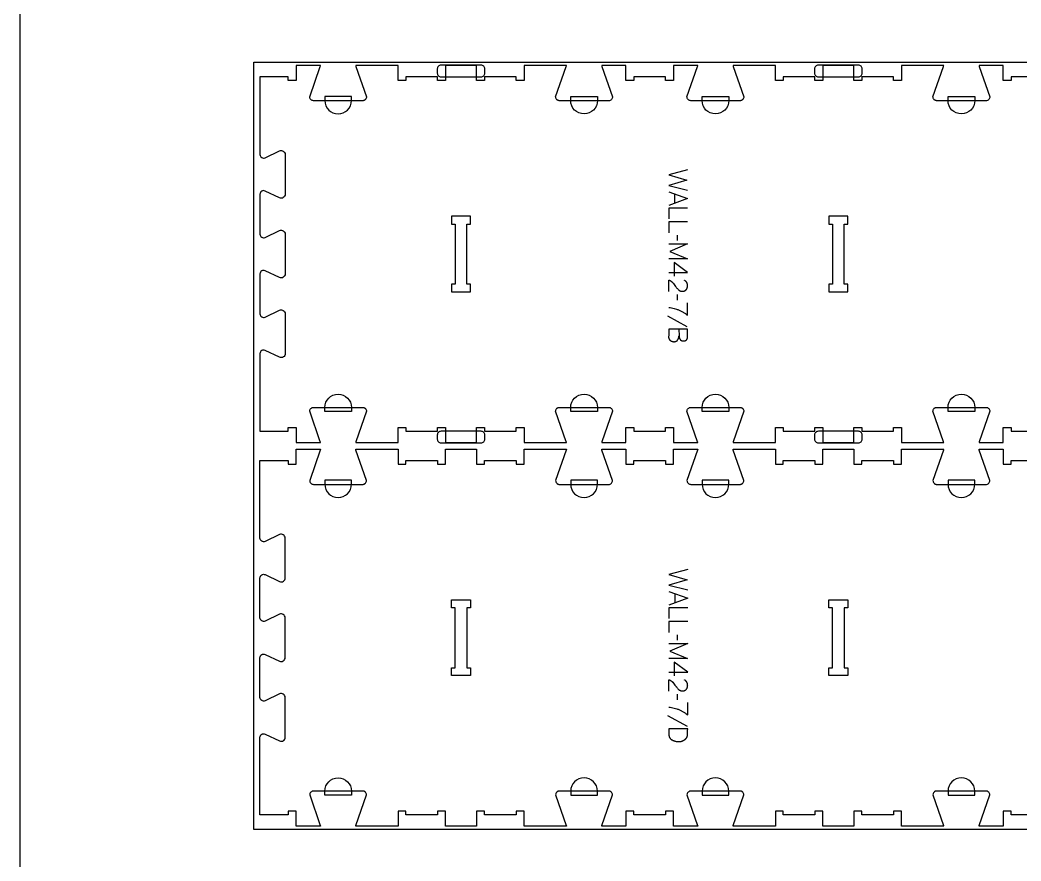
# Model space of a CAD drawing. Extents: x -1151 to 2032, y -27186 to -19593.
# Drawn here: x -1151 to 441, y -22887 to -21550 of the extents above; entities that cross this region are included whole.
import ezdxf

# ---------------------------------------------------------------- set-up
doc = ezdxf.new("R2010")
doc.units = 0
for name, color, linetype in [('0_SHEET_SPRUCEPLY_2440X122', 1, 'CONTINUOUS'), ('1_ANYTOOL_1MMDEEP_LABELS_S', 2, 'CONTINUOUS'), ('3_ANYTOOL_CUTTHROUGH_INSID', 4, 'CONTINUOUS'), ('4_ANYTOOL_CUTTHROUGH_OUTSI', 5, 'CONTINUOUS'), ('5_ANYTOOL_HALF_MILL_9MM_IN', 3, 'CONTINUOUS'), ('DONOTCUT', 18, 'CONTINUOUS')]:
    doc.layers.add(name, color=color, linetype=linetype)

msp = doc.modelspace()

# ---------------------------------------------------------------- linework, layer by layer
at = {"layer": '0_SHEET_SPRUCEPLY_2440X122'}
msp.add_lwpolyline([(1660.5, -21616.7), (1660.5, -22836.7), (-779.5, -22836.7), (-779.5, -21616.7)], close=True, dxfattribs=at)
at = {"layer": '1_ANYTOOL_1MMDEEP_LABELS_S'}
for points in [[(-89.7, -21787.9), (-119.7, -21795.7), (-90.6, -21804.1), (-119.7, -21812.6), (-89.7, -21820.1)], [(-119.7, -21822.7), (-89.7, -21833.5), (-119.7, -21844.6)], [(-110.2, -21826.1), (-110.2, -21841)], [(-89.7, -21848.9), (-119.7, -21848.9), (-119.7, -21866)], [(-89.7, -21870.7), (-119.7, -21870.7), (-119.7, -21887.8)], [(-105.8, -21900.4), (-105.9, -21891.7)], [(-119.7, -21905.6), (-89.7, -21905.6), (-118.1, -21917.6), (-89.8, -21929.6), (-119.7, -21929.6)], [(-119.7, -21951.1), (-89.7, -21951.2), (-111.1, -21935.2)], [(-111.1, -21935.2), (-111.1, -21956.9)], [(-119.7, -21981.4), (-119.6, -21963.1), (-119.2, -21963.2), (-119, -21963.3), (-118.7, -21963.4), (-118.5, -21963.4), (-118.3, -21963.5), (-118.1, -21963.6), (-117.9, -21963.7), (-117.7, -21963.8), (-117.4, -21963.9), (-117.2, -21964), (-117, -21964.1), (-116.8, -21964.3), (-116.6, -21964.4), (-116.4, -21964.5), (-116.3, -21964.6), (-116.1, -21964.8), (-115.9, -21964.9), (-115.7, -21965), (-115.5, -21965.2), (-115.3, -21965.3), (-115.1, -21965.4), (-115, -21965.6), (-114.8, -21965.8), (-114.6, -21965.9), (-114.4, -21966.1), (-114.3, -21966.2), (-114.1, -21966.4), (-114, -21966.6), (-113.8, -21966.7), (-113.5, -21967.1), (-112.3, -21968.6), (-111.1, -21970.1), (-109.9, -21971.6), (-108.8, -21973.1), (-108.2, -21973.9), (-107.7, -21974.6), (-107.1, -21975.3), (-106.5, -21976), (-105.9, -21976.7), (-105.3, -21977.3), (-104.7, -21977.9), (-104.1, -21978.5), (-103.9, -21978.7), (-103.8, -21978.8), (-103.6, -21978.9), (-103.4, -21979.1), (-103.3, -21979.2), (-103.1, -21979.3), (-102.9, -21979.4), (-102.8, -21979.6), (-102.6, -21979.7), (-102.4, -21979.8), (-102.2, -21979.9), (-102, -21980), (-101.9, -21980.1), (-101.7, -21980.1), (-101.5, -21980.2), (-101.3, -21980.3), (-101.1, -21980.4), (-100.9, -21980.4), (-100.7, -21980.5), (-100.5, -21980.6), (-100.3, -21980.6), (-100.1, -21980.7), (-99.9, -21980.7), (-99.7, -21980.7), (-99.5, -21980.8), (-99.3, -21980.8), (-99.1, -21980.8), (-98.8, -21980.8), (-98.6, -21980.9), (-98.4, -21980.9), (-98.2, -21980.9), (-97.9, -21980.9), (-97.7, -21980.9), (-97.4, -21980.9), (-97.2, -21980.9), (-97, -21980.8), (-96.7, -21980.8), (-96.5, -21980.8), (-96.3, -21980.8), (-96.1, -21980.7), (-95.8, -21980.7), (-95.6, -21980.6), (-95.4, -21980.6), (-95.2, -21980.5), (-95, -21980.5), (-94.8, -21980.4), (-94.6, -21980.3), (-94.4, -21980.3), (-94.2, -21980.2), (-94, -21980.1), (-93.8, -21980), (-93.7, -21979.9), (-93.5, -21979.8), (-93.3, -21979.7), (-93.2, -21979.6), (-93, -21979.5), (-92.8, -21979.3), (-92.7, -21979.2), (-92.5, -21979.1), (-92.4, -21978.9), (-92.2, -21978.8), (-92.1, -21978.7), (-91.9, -21978.5), (-91.8, -21978.4), (-91.7, -21978.2), (-91.6, -21978), (-91.4, -21977.9), (-91.3, -21977.7), (-91.2, -21977.5), (-91.1, -21977.4), (-91, -21977.2), (-90.9, -21977), (-90.8, -21976.8), (-90.7, -21976.6), (-90.6, -21976.5), (-90.5, -21976.3), (-90.5, -21976.1), (-90.4, -21975.9), (-90.3, -21975.7), (-90.2, -21975.5), (-90.2, -21975.3), (-90.1, -21975.1), (-90.1, -21974.9), (-90, -21974.7), (-90, -21974.5), (-89.9, -21974.2), (-89.9, -21974), (-89.8, -21973.8), (-89.8, -21973.6), (-89.8, -21973.4), (-89.8, -21973.1), (-89.8, -21972.9), (-89.7, -21972.7), (-89.7, -21972.4), (-89.7, -21972), (-89.7, -21971.6), (-89.7, -21971.2), (-89.8, -21970.9), (-89.8, -21970.5), (-89.8, -21970.2), (-89.9, -21969.9), (-90, -21969.5), (-90, -21969.2), (-90.1, -21968.9), (-90.2, -21968.8), (-90.2, -21968.6), (-90.3, -21968.4), (-90.3, -21968.3), (-90.4, -21968.1), (-90.4, -21968), (-90.5, -21967.9), (-90.6, -21967.7), (-90.6, -21967.6), (-90.7, -21967.4), (-90.8, -21967.3), (-90.8, -21967.2), (-90.9, -21967), (-91, -21966.9), (-91.1, -21966.8), (-91.2, -21966.6), (-91.2, -21966.5), (-91.3, -21966.4), (-91.4, -21966.2), (-91.5, -21966.1), (-91.6, -21966), (-91.7, -21965.9), (-91.8, -21965.8), (-91.9, -21965.6), (-92, -21965.5), (-92.1, -21965.4), (-92.2, -21965.3), (-92.4, -21965.2), (-92.5, -21965.1), (-92.6, -21965), (-92.7, -21964.9), (-92.8, -21964.8), (-93.1, -21964.6), (-93.3, -21964.4), (-93.6, -21964.2), (-93.9, -21964), (-94.2, -21963.8), (-94.5, -21963.6), (-94.8, -21963.5)], [(-105.8, -21995.1), (-105.9, -21986.3)], [(-119.7, -22006.6), (-117.5, -22006.9), (-115.4, -22007.3), (-113.2, -22007.7), (-111.1, -22008.1), (-107.1, -22009.4), (-106, -22009.8), (-104.9, -22010.1), (-103.9, -22010.5), (-102.9, -22011), (-99.7, -22012.5), (-98.7, -22013), (-97.8, -22013.5), (-96.9, -22014), (-95.9, -22014.6), (-95, -22015.2), (-94, -22015.8), (-93, -22016.5), (-92, -22017.2), (-89.7, -22018.9), (-89.7, -21999.4)], [(-90.2, -22037.6), (-121, -22020.4)], [(-89.7, -22041), (-119.7, -22041), (-119.7, -22050.7), (-119.8, -22053.2), (-119.8, -22053.5), (-119.8, -22053.7), (-119.8, -22053.9), (-119.8, -22054.1), (-119.8, -22054.3), (-119.8, -22054.6), (-119.7, -22054.8), (-119.7, -22055), (-119.6, -22055.2), (-119.6, -22055.4), (-119.6, -22055.6), (-119.5, -22055.8), (-119.4, -22056), (-119.4, -22056.1), (-119.3, -22056.3), (-119.2, -22056.5), (-119.1, -22056.7), (-119, -22056.9), (-119, -22057), (-118.8, -22057.2), (-118.7, -22057.4), (-118.6, -22057.5), (-118.5, -22057.7), (-118.4, -22057.9), (-118.3, -22058), (-118.1, -22058.2), (-118, -22058.3), (-117.8, -22058.4), (-117.7, -22058.6), (-117.5, -22058.7), (-117.4, -22058.9), (-117.2, -22059), (-117, -22059.1), (-116.9, -22059.2), (-116.7, -22059.4), (-116.5, -22059.5), (-116.3, -22059.6), (-116.2, -22059.7), (-116, -22059.8), (-115.8, -22059.9), (-115.6, -22060), (-115.5, -22060.1), (-115.3, -22060.2), (-115.1, -22060.3), (-114.9, -22060.3), (-114.7, -22060.4), (-114.5, -22060.5), (-114.3, -22060.5), (-114.2, -22060.6), (-114, -22060.7), (-113.8, -22060.7), (-113.6, -22060.8), (-113.4, -22060.8), (-113.2, -22060.9), (-113, -22060.9), (-112.8, -22060.9), (-112.6, -22061), (-112.4, -22061), (-112.2, -22061), (-112, -22061), (-111.8, -22061.1), (-111.6, -22061.1), (-111.4, -22061.1), (-111.2, -22061.1), (-110.9, -22061.1), (-110.7, -22061.1), (-110.4, -22061), (-110.2, -22061), (-110, -22061), (-109.7, -22061), (-109.5, -22060.9), (-109.3, -22060.9), (-109.1, -22060.8), (-108.9, -22060.8), (-108.7, -22060.7), (-108.5, -22060.7), (-108.3, -22060.6), (-108.1, -22060.5), (-107.9, -22060.4), (-107.7, -22060.3), (-107.6, -22060.3), (-107.5, -22060.2), (-107.4, -22060.2), (-107.3, -22060.1), (-107.2, -22060.1), (-107.2, -22060), (-107.1, -22060), (-107, -22059.9), (-106.9, -22059.9), (-106.8, -22059.8), (-106.8, -22059.8), (-106.7, -22059.7), (-106.6, -22059.6), (-106.5, -22059.6), (-106.4, -22059.5), (-106.4, -22059.4), (-106.3, -22059.4), (-106.2, -22059.3), (-106.2, -22059.2), (-106.1, -22059.1), (-106, -22059.1), (-105.9, -22059), (-105.8, -22058.8), (-105.7, -22058.7), (-105.6, -22058.5), (-105.5, -22058.3), (-105.3, -22058.2), (-105.1, -22057.8), (-104.9, -22057.4), (-104.7, -22057), (-104.5, -22056.6), (-104.4, -22056.3), (-104.2, -22055.9), (-104.1, -22055.5), (-103.9, -22055), (-103.8, -22054.6), (-103.7, -22054.2), (-103.6, -22053.8), (-103.5, -22053.3), (-103.4, -22052.9), (-103.4, -22052.5), (-103.3, -22052), (-103.3, -22051.6)], [(-103.4, -22041), (-103.3, -22051.6), (-103.2, -22052), (-103.2, -22052.3), (-103.1, -22052.7), (-103.1, -22053.1), (-103, -22053.5), (-102.9, -22053.9), (-102.9, -22054.2), (-102.8, -22054.6), (-102.7, -22054.9), (-102.5, -22055.3), (-102.4, -22055.6), (-102.3, -22056), (-102.2, -22056.3), (-102, -22056.6), (-101.9, -22057), (-101.7, -22057.3), (-101.7, -22057.4), (-101.6, -22057.4), (-101.6, -22057.5), (-101.5, -22057.6), (-101.5, -22057.7), (-101.4, -22057.7), (-101.4, -22057.8), (-101.3, -22057.9), (-101.3, -22057.9), (-101.2, -22058), (-101.1, -22058.1), (-101.1, -22058.1), (-101, -22058.2), (-101, -22058.3), (-100.9, -22058.3), (-100.8, -22058.4), (-100.8, -22058.4), (-100.7, -22058.5), (-100.6, -22058.5), (-100.6, -22058.6), (-100.5, -22058.7), (-100.4, -22058.7), (-100.4, -22058.8), (-100.3, -22058.8), (-100.2, -22058.9), (-100.1, -22058.9), (-100.1, -22058.9), (-100, -22059), (-99.9, -22059), (-99.8, -22059.1), (-99.7, -22059.1), (-99.6, -22059.2), (-99.6, -22059.2), (-99.5, -22059.2), (-99.3, -22059.3), (-99.1, -22059.4), (-98.9, -22059.4), (-98.7, -22059.5), (-98.5, -22059.5), (-98.3, -22059.6), (-98.1, -22059.6), (-97.9, -22059.7), (-97.6, -22059.7), (-97.4, -22059.7), (-97.2, -22059.7), (-96.9, -22059.8), (-96.7, -22059.8), (-96.4, -22059.8), (-96.2, -22059.8), (-95.8, -22059.8), (-95.6, -22059.8), (-95.4, -22059.8), (-95.2, -22059.7), (-95, -22059.7), (-94.8, -22059.7), (-94.7, -22059.7), (-94.5, -22059.7), (-94.3, -22059.6), (-94.2, -22059.6), (-94, -22059.5), (-93.8, -22059.5), (-93.7, -22059.5), (-93.5, -22059.4), (-93.4, -22059.4), (-93.2, -22059.3), (-93.1, -22059.3), (-92.9, -22059.2), (-92.8, -22059.1), (-92.6, -22059.1), (-92.5, -22059), (-92.4, -22058.9), (-92.2, -22058.8), (-92.1, -22058.8), (-92, -22058.7), (-91.9, -22058.6), (-91.8, -22058.5), (-91.7, -22058.4), (-91.5, -22058.3), (-91.4, -22058.2), (-91.3, -22058.1), (-91.2, -22058), (-91.1, -22057.9), (-91, -22057.8), (-91, -22057.7), (-90.9, -22057.5), (-90.8, -22057.4), (-90.7, -22057.3), (-90.6, -22057.2), (-90.6, -22057), (-90.5, -22056.9), (-90.4, -22056.8), (-90.3, -22056.6), (-90.3, -22056.5), (-90.2, -22056.3), (-90.2, -22056.2), (-90.1, -22056), (-90.1, -22055.9), (-90, -22055.7), (-90, -22055.5), (-89.9, -22055.4), (-89.9, -22055.2), (-89.9, -22055), (-89.8, -22054.8), (-89.8, -22054.7), (-89.8, -22054.5), (-89.8, -22054.3), (-89.8, -22054.1), (-89.7, -22053.9), (-89.7, -22053.5), (-89.7, -22053.1), (-89.7, -22041)], [(-89.5, -22423.4), (-119.5, -22431.1), (-90.4, -22439.5), (-119.5, -22448), (-89.5, -22455.5)], [(-119.5, -22458.1), (-89.5, -22469), (-119.5, -22480)], [(-110, -22461.6), (-110, -22476.5)], [(-89.5, -22484.3), (-119.5, -22484.3), (-119.5, -22501.4)], [(-89.5, -22506.1), (-119.5, -22506.1), (-119.5, -22523.2)], [(-105.7, -22535.9), (-105.7, -22527.1)], [(-119.5, -22541), (-89.5, -22541), (-117.9, -22553), (-89.7, -22565), (-119.5, -22565)], [(-119.5, -22586.6), (-89.5, -22586.6), (-110.9, -22570.6)], [(-110.9, -22570.6), (-110.9, -22592.4)], [(-119.5, -22616.8), (-119.5, -22598.5), (-119, -22598.7), (-118.8, -22598.7), (-118.6, -22598.8), (-118.3, -22598.9), (-118.1, -22599), (-117.9, -22599.1), (-117.7, -22599.2), (-117.5, -22599.3), (-117.3, -22599.4), (-117.1, -22599.5), (-116.9, -22599.6), (-116.7, -22599.7), (-116.5, -22599.8), (-116.3, -22599.9), (-116.1, -22600.1), (-115.9, -22600.2), (-115.7, -22600.3), (-115.5, -22600.5), (-115.3, -22600.6), (-115.1, -22600.8), (-115, -22600.9), (-114.8, -22601), (-114.6, -22601.2), (-114.4, -22601.4), (-114.3, -22601.5), (-114.1, -22601.7), (-113.9, -22601.8), (-113.8, -22602), (-113.6, -22602.2), (-113.3, -22602.6), (-112.1, -22604), (-110.9, -22605.5), (-109.7, -22607), (-108.6, -22608.6), (-108.1, -22609.3), (-107.5, -22610), (-106.9, -22610.8), (-106.3, -22611.4), (-105.7, -22612.1), (-105.1, -22612.8), (-104.5, -22613.4), (-103.9, -22614), (-103.7, -22614.1), (-103.6, -22614.3), (-103.4, -22614.4), (-103.3, -22614.5), (-103.1, -22614.7), (-102.9, -22614.8), (-102.8, -22614.9), (-102.6, -22615), (-102.4, -22615.1), (-102.2, -22615.2), (-102.1, -22615.3), (-101.9, -22615.4), (-101.7, -22615.5), (-101.5, -22615.6), (-101.3, -22615.7), (-101.1, -22615.7), (-100.9, -22615.8), (-100.7, -22615.9), (-100.5, -22615.9), (-100.3, -22616), (-100.1, -22616.1), (-99.9, -22616.1), (-99.7, -22616.1), (-99.5, -22616.2), (-99.3, -22616.2), (-99.1, -22616.2), (-98.9, -22616.3), (-98.7, -22616.3), (-98.4, -22616.3), (-98.2, -22616.3), (-98, -22616.3), (-97.8, -22616.3), (-97.5, -22616.3), (-97.3, -22616.3), (-97, -22616.3), (-96.8, -22616.3), (-96.6, -22616.3), (-96.3, -22616.2), (-96.1, -22616.2), (-95.9, -22616.2), (-95.7, -22616.1), (-95.4, -22616.1), (-95.2, -22616), (-95, -22616), (-94.8, -22615.9), (-94.6, -22615.8), (-94.4, -22615.8), (-94.2, -22615.7), (-94, -22615.6), (-93.9, -22615.5), (-93.7, -22615.4), (-93.5, -22615.3), (-93.3, -22615.2), (-93.1, -22615.1), (-93, -22615), (-92.8, -22614.9), (-92.7, -22614.8), (-92.5, -22614.7), (-92.3, -22614.5), (-92.2, -22614.4), (-92.1, -22614.3), (-91.9, -22614.1), (-91.8, -22614), (-91.6, -22613.8), (-91.5, -22613.6), (-91.4, -22613.5), (-91.3, -22613.3), (-91.2, -22613.2), (-91, -22613), (-90.9, -22612.8), (-90.8, -22612.6), (-90.7, -22612.5), (-90.6, -22612.3), (-90.5, -22612.1), (-90.4, -22611.9), (-90.4, -22611.7), (-90.3, -22611.5), (-90.2, -22611.3), (-90.1, -22611.1), (-90.1, -22610.9), (-90, -22610.7), (-89.9, -22610.5), (-89.9, -22610.3), (-89.8, -22610.1), (-89.8, -22609.9), (-89.8, -22609.7), (-89.7, -22609.5), (-89.7, -22609.3), (-89.6, -22609), (-89.6, -22608.8), (-89.6, -22608.6), (-89.6, -22608.4), (-89.6, -22608.1), (-89.6, -22607.9), (-89.5, -22607.4), (-89.6, -22607.1), (-89.6, -22606.7), (-89.6, -22606.3), (-89.6, -22606), (-89.7, -22605.7), (-89.7, -22605.3), (-89.8, -22605), (-89.9, -22604.7), (-89.9, -22604.4), (-90, -22604.2), (-90, -22604), (-90.1, -22603.9), (-90.1, -22603.7), (-90.2, -22603.6), (-90.3, -22603.5), (-90.3, -22603.3), (-90.4, -22603.2), (-90.5, -22603), (-90.5, -22602.9), (-90.6, -22602.7), (-90.7, -22602.6), (-90.7, -22602.5), (-90.8, -22602.3), (-90.9, -22602.2), (-91, -22602.1), (-91.1, -22601.9), (-91.2, -22601.8), (-91.2, -22601.7), (-91.3, -22601.6), (-91.4, -22601.5), (-91.5, -22601.3), (-91.6, -22601.2), (-91.7, -22601.1), (-91.8, -22601), (-92, -22600.9), (-92.1, -22600.8), (-92.2, -22600.6), (-92.3, -22600.5), (-92.4, -22600.4), (-92.5, -22600.3), (-92.7, -22600.2), (-92.9, -22600), (-93.2, -22599.8), (-93.4, -22599.6), (-93.7, -22599.4), (-94, -22599.3), (-94.3, -22599.1), (-94.6, -22598.9)], [(-105.7, -22630.5), (-105.7, -22621.7)], [(-119.5, -22642), (-117.4, -22642.4), (-115.2, -22642.7), (-113, -22643.1), (-110.9, -22643.6), (-106.9, -22644.8), (-105.8, -22645.2), (-104.7, -22645.6), (-103.7, -22646), (-102.7, -22646.4), (-99.5, -22648), (-98.6, -22648.4), (-97.6, -22648.9), (-96.7, -22649.4), (-95.7, -22650), (-94.8, -22650.6), (-93.8, -22651.2), (-92.8, -22651.9), (-91.9, -22652.6), (-89.5, -22654.4), (-89.5, -22634.8)], [(-90, -22673), (-120.8, -22655.8)]]:
    msp.add_lwpolyline(points, dxfattribs=at)
msp.add_lwpolyline([(-89.5, -22676.5), (-119.5, -22676.5), (-119.5, -22685), (-119.4, -22685.4), (-119.4, -22685.8), (-119.4, -22686.2), (-119.4, -22686.6), (-119.3, -22687), (-119.3, -22687.3), (-119.2, -22687.7), (-119.1, -22688.1), (-119, -22688.4), (-118.9, -22688.7), (-118.8, -22689.1), (-118.7, -22689.4), (-118.6, -22689.7), (-118.5, -22689.9), (-118.5, -22690), (-118.4, -22690.2), (-118.3, -22690.3), (-118.2, -22690.5), (-118.2, -22690.6), (-118.1, -22690.8), (-118, -22690.9), (-117.9, -22691.1), (-117.8, -22691.2), (-117.7, -22691.3), (-117.7, -22691.5), (-117.6, -22691.6), (-117.5, -22691.7), (-117.4, -22691.8), (-117.3, -22692), (-117.2, -22692.1), (-117.1, -22692.2), (-116.9, -22692.3), (-116.8, -22692.5), (-116.7, -22692.6), (-116.6, -22692.7), (-116.5, -22692.8), (-116.4, -22692.9), (-116.2, -22693), (-116.1, -22693.1), (-116, -22693.2), (-115.9, -22693.3), (-115.7, -22693.4), (-115.6, -22693.5), (-115.5, -22693.6), (-115.3, -22693.7), (-115, -22693.9), (-114.7, -22694.1), (-114.4, -22694.2), (-113.8, -22694.6), (-113.2, -22694.9), (-112.6, -22695.1), (-111.9, -22695.4), (-111.3, -22695.6), (-110.6, -22695.8), (-110, -22696), (-109.3, -22696.2), (-108.7, -22696.4), (-108, -22696.5), (-107.3, -22696.6), (-106.6, -22696.7), (-106, -22696.8), (-105.3, -22696.8), (-104.6, -22696.9), (-103.9, -22696.9), (-103.3, -22696.9), (-102.7, -22696.8), (-102.1, -22696.8), (-101.5, -22696.7), (-100.9, -22696.6), (-100.7, -22696.6), (-100.4, -22696.5), (-100.1, -22696.5), (-99.8, -22696.4), (-99.5, -22696.3), (-99.3, -22696.2), (-99, -22696.2), (-98.7, -22696.1), (-98.4, -22696), (-98.2, -22695.9), (-97.9, -22695.8), (-97.6, -22695.7), (-97.4, -22695.6), (-97.1, -22695.5), (-96.6, -22695.2), (-96.1, -22695), (-95.5, -22694.7), (-95, -22694.4), (-94.7, -22694.2), (-94.4, -22694), (-94.1, -22693.8), (-93.9, -22693.6), (-93.6, -22693.4), (-93.3, -22693.2), (-93.1, -22692.9), (-92.8, -22692.7), (-92.6, -22692.5), (-92.4, -22692.3), (-92.2, -22692), (-92, -22691.8), (-91.8, -22691.6), (-91.6, -22691.3), (-91.4, -22691.1), (-91.2, -22690.9), (-91.1, -22690.6), (-90.9, -22690.4), (-90.8, -22690.1), (-90.7, -22689.8), (-90.5, -22689.6), (-90.4, -22689.3), (-90.3, -22689), (-90.2, -22688.8), (-90.2, -22688.5), (-90.1, -22688.2), (-90, -22687.9), (-90, -22687.6), (-89.9, -22687.4), (-89.9, -22687.1), (-89.8, -22686.8), (-89.8, -22686.5), (-89.7, -22684), (-89.6, -22681.6), (-89.6, -22679)], close=True, dxfattribs=at)
at = {"layer": '3_ANYTOOL_CUTTHROUGH_INSID', "color": 4}
for points in [[(-434.8, -21861.5), (-465.1, -21861.5), (-465.1, -21874), (-459.1, -21874), (-459.1, -21969.5), (-465.1, -21969.5), (-465.1, -21982), (-434.6, -21982), (-434.6, -21969.5), (-440.6, -21969.5), (-440.6, -21874), (-434.6, -21874), (-434.6, -21861.5)], [(165.2, -21861.5), (134.9, -21861.5), (134.9, -21874), (140.9, -21874), (140.9, -21969.5), (134.9, -21969.5), (134.9, -21982), (165.4, -21982), (165.4, -21969.5), (159.4, -21969.5), (159.4, -21874), (165.4, -21874), (165.4, -21861.5)], [(-434.8, -22592), (-465.1, -22592), (-465.1, -22579.5), (-459.1, -22579.5), (-459.1, -22484), (-465.1, -22484), (-465.1, -22471.5), (-434.6, -22471.5), (-434.6, -22484), (-440.6, -22484), (-440.6, -22579.5), (-434.6, -22579.5), (-434.6, -22592)], [(165.2, -22592), (134.9, -22592), (134.9, -22579.5), (140.9, -22579.5), (140.9, -22484), (134.9, -22484), (134.9, -22471.5), (165.4, -22471.5), (165.4, -22484), (159.4, -22484), (159.4, -22579.5), (165.4, -22579.5), (165.4, -22592)]]:
    msp.add_lwpolyline(points, close=True, dxfattribs=at)
at = {"layer": '4_ANYTOOL_CUTTHROUGH_OUTSI', "color": 5}
for points in [[(475.4, -21640), (424.9, -21640), (424.9, -21646), (412.4, -21646), (412.4, -21622), (373.8, -21622), (373.8, -21622, 0.061485), (374.1, -21623.4), (391, -21671.6), (391, -21671.7), (391, -21671.7), (391, -21671.7, -0.414214), (384.7, -21678), (306.7, -21678), (306.6, -21678), (306.4, -21678), (306.3, -21677.9), (306.1, -21677.9), (306, -21677.9), (305.8, -21677.9), (305.7, -21677.9), (305.5, -21677.8), (305.4, -21677.8), (305.2, -21677.8), (305.1, -21677.7), (304.9, -21677.7), (304.8, -21677.7), (304.6, -21677.6), (304.5, -21677.5), (304.3, -21677.5), (304.2, -21677.4), (304, -21677.4), (303.9, -21677.3), (303.8, -21677.2), (303.6, -21677.1), (303.5, -21677.1), (303.4, -21677), (303.2, -21676.9), (303.1, -21676.8), (303, -21676.7), (302.9, -21676.6), (302.7, -21676.5), (302.6, -21676.4), (302.5, -21676.3), (302.4, -21676.2), (302.3, -21676.1, -0.198912), (300.5, -21671.7), (300.5, -21671.7), (300.5, -21671.6), (317.4, -21623.4), (317.4, -21623.4, 0.061485), (317.6, -21622), (250.4, -21622), (250.4, -21646), (237.9, -21646), (237.9, -21640), (187.4, -21640), (187.4, -21646), (174.9, -21646), (174.9, -21622), (125.4, -21622), (125.4, -21646), (112.9, -21646), (112.9, -21640), (62.4, -21640), (62.4, -21646), (49.9, -21646), (49.9, -21622), (-17.3, -21622), (-17.3, -21622, 0.061485), (-17, -21623.4), (-0.1, -21671.6), (-0.1, -21671.7), (-0.1, -21671.7), (-0.1, -21671.7, -0.198912), (-2, -21676.1), (-2.1, -21676.2), (-2.2, -21676.3), (-2.3, -21676.4), (-2.4, -21676.5), (-2.5, -21676.6), (-2.6, -21676.7), (-2.8, -21676.8), (-2.9, -21676.9), (-3, -21677), (-3.2, -21677.1), (-3.3, -21677.1), (-3.4, -21677.2), (-3.6, -21677.3), (-3.7, -21677.4), (-3.8, -21677.4), (-4, -21677.5), (-4.1, -21677.5), (-4.3, -21677.6), (-4.4, -21677.7), (-4.6, -21677.7), (-4.7, -21677.7), (-4.9, -21677.8), (-5, -21677.8), (-5.2, -21677.8), (-5.3, -21677.9), (-5.5, -21677.9), (-5.6, -21677.9), (-5.8, -21677.9), (-5.9, -21677.9), (-6.1, -21678), (-6.2, -21678), (-6.4, -21678), (-84.4, -21678, -0.414214), (-90.6, -21671.7), (-90.6, -21671.7), (-90.6, -21671.6), (-73.7, -21623.4), (-73.7, -21623.4, 0.061485), (-73.5, -21622), (-112.1, -21622), (-112.1, -21646), (-124.6, -21646), (-124.6, -21640), (-175.1, -21640), (-175.1, -21646), (-187.6, -21646), (-187.6, -21622), (-226.2, -21622), (-226.2, -21622, 0.061485), (-225.9, -21623.4), (-209, -21671.6), (-209, -21671.7), (-209, -21671.7), (-209, -21671.7, -0.414214), (-215.3, -21678), (-293.3, -21678), (-293.4, -21678), (-293.6, -21678), (-293.7, -21677.9), (-293.9, -21677.9), (-294, -21677.9), (-294.2, -21677.9), (-294.3, -21677.9), (-294.5, -21677.8), (-294.6, -21677.8), (-294.8, -21677.8), (-294.9, -21677.7), (-295.1, -21677.7), (-295.2, -21677.7), (-295.4, -21677.6), (-295.5, -21677.5), (-295.7, -21677.5), (-295.8, -21677.4), (-296, -21677.4), (-296.1, -21677.3), (-296.2, -21677.2), (-296.4, -21677.1), (-296.5, -21677.1), (-296.6, -21677), (-296.8, -21676.9), (-296.9, -21676.8), (-297, -21676.7), (-297.1, -21676.6), (-297.3, -21676.5), (-297.4, -21676.4), (-297.5, -21676.3), (-297.6, -21676.2), (-297.7, -21676.1, -0.198912), (-299.5, -21671.7), (-299.5, -21671.7), (-299.5, -21671.6), (-282.6, -21623.4), (-282.6, -21623.4, 0.061485), (-282.4, -21622), (-349.6, -21622), (-349.6, -21646), (-362.1, -21646), (-362.1, -21640), (-412.6, -21640), (-412.6, -21646), (-425.1, -21646), (-425.1, -21622), (-474.6, -21622), (-474.6, -21646), (-487.1, -21646), (-487.1, -21640), (-537.6, -21640), (-537.6, -21646), (-550.1, -21646), (-550.1, -21622), (-599.8, -21622), (-617.3, -21622), (-617.3, -21622, 0.061486), (-617, -21623.4), (-600.1, -21671.6), (-600.1, -21671.7), (-600.1, -21671.7), (-600.1, -21671.7, -0.198912), (-602, -21676.1), (-602.1, -21676.2), (-602.2, -21676.3), (-602.3, -21676.4), (-602.4, -21676.5), (-602.5, -21676.6), (-602.6, -21676.7), (-602.8, -21676.8), (-602.9, -21676.9), (-603, -21677), (-603.2, -21677.1), (-603.3, -21677.1), (-603.4, -21677.2), (-603.6, -21677.3), (-603.7, -21677.4), (-603.8, -21677.4), (-604, -21677.5), (-604.1, -21677.5), (-604.3, -21677.6), (-604.4, -21677.7), (-604.6, -21677.7), (-604.7, -21677.7), (-604.9, -21677.8), (-605, -21677.8), (-605.2, -21677.8), (-605.3, -21677.9), (-605.5, -21677.9), (-605.6, -21677.9), (-605.8, -21677.9), (-605.9, -21677.9), (-606.1, -21678), (-606.2, -21678), (-606.4, -21678), (-684.4, -21678, -0.414214), (-690.6, -21671.7), (-690.6, -21671.7), (-690.6, -21671.6), (-673.7, -21623.4), (-673.7, -21623.4, 0.061485), (-673.5, -21622), (-712.1, -21622), (-712.1, -21646), (-724.6, -21646), (-724.6, -21640), (-769.6, -21640), (-769.6, -21763.4), (-769.6, -21763.4, 0.551268), (-761.4, -21768.6), (-738.5, -21757.7, -0.551268), (-729.6, -21763.3), (-729.6, -21826.7, -0.257375), (-732.5, -21832, -0.257375), (-738.5, -21832.4), (-761.4, -21821.5, 0.551268), (-769.6, -21826.7), (-769.6, -21890.1, 0.551268), (-761.4, -21895.3), (-738.5, -21884.4, -0.551268), (-729.6, -21890), (-729.6, -21953.4, -0.257375), (-732.5, -21958.7, -0.257375), (-738.5, -21959.1), (-761.4, -21948.2, 0.551268), (-769.6, -21953.4), (-769.6, -22016.8, 0.551268), (-761.4, -22022), (-738.5, -22011.1, -0.551268), (-729.6, -22016.7), (-729.6, -22080.1, -0.551268), (-738.5, -22085.8), (-761.4, -22074.9, 0.551268), (-769.6, -22080.1), (-769.6, -22203.5), (-724.6, -22203.5), (-724.6, -22197.5), (-712.1, -22197.5), (-712.1, -22221.5), (-673.5, -22221.5), (-673.5, -22221.5, 0.061485), (-673.7, -22220.1), (-690.6, -22171.8), (-690.6, -22171.8), (-690.6, -22171.7), (-690.6, -22171.7, -0.414214), (-684.4, -22165.5), (-606.4, -22165.5), (-606.2, -22165.5), (-606.1, -22165.5), (-605.9, -22165.5), (-605.8, -22165.5), (-605.6, -22165.5), (-605.5, -22165.5), (-605.3, -22165.6), (-605.2, -22165.6), (-605, -22165.6), (-604.9, -22165.6), (-604.7, -22165.7), (-604.6, -22165.7), (-604.4, -22165.8), (-604.3, -22165.8), (-604.1, -22165.9), (-604, -22165.9), (-603.8, -22166), (-603.7, -22166.1), (-603.6, -22166.1), (-603.4, -22166.2), (-603.3, -22166.3), (-603.2, -22166.4), (-603, -22166.4), (-602.9, -22166.5), (-602.8, -22166.6), (-602.6, -22166.7), (-602.5, -22166.8), (-602.4, -22166.9), (-602.3, -22167), (-602.2, -22167.1), (-602.1, -22167.2), (-602, -22167.3, -0.198912), (-600.1, -22171.7), (-600.1, -22171.8), (-600.1, -22171.8), (-617, -22220.1), (-617, -22220.1, 0.061485), (-617.3, -22221.5), (-599.8, -22221.5), (-550.1, -22221.5), (-550.1, -22197.5), (-537.6, -22197.5), (-537.6, -22203.5), (-487.1, -22203.5), (-487.1, -22197.5), (-474.6, -22197.5), (-474.6, -22221.5), (-425.1, -22221.5), (-425.1, -22197.5), (-412.6, -22197.5), (-412.6, -22203.5), (-362.1, -22203.5), (-362.1, -22197.5), (-349.6, -22197.5), (-349.6, -22221.5), (-299.8, -22221.5), (-282.4, -22221.5), (-282.4, -22221.5, 0.061485), (-282.6, -22220.1), (-299.5, -22171.8), (-299.5, -22171.8), (-299.5, -22171.7), (-299.5, -22171.7, -0.198912), (-297.7, -22167.3), (-297.6, -22167.2), (-297.5, -22167.1), (-297.4, -22167), (-297.3, -22166.9), (-297.1, -22166.8), (-297, -22166.7), (-296.9, -22166.6), (-296.8, -22166.5), (-296.6, -22166.4), (-296.5, -22166.4), (-296.4, -22166.3), (-296.2, -22166.2), (-296.1, -22166.1), (-296, -22166.1), (-295.8, -22166), (-295.7, -22165.9), (-295.5, -22165.9), (-295.4, -22165.8), (-295.2, -22165.8), (-295.1, -22165.7), (-294.9, -22165.7), (-294.8, -22165.6), (-294.6, -22165.6), (-294.5, -22165.6), (-294.3, -22165.6), (-294.2, -22165.5), (-294, -22165.5), (-293.9, -22165.5), (-293.7, -22165.5), (-293.6, -22165.5), (-293.4, -22165.5), (-293.3, -22165.5), (-215.3, -22165.5, -0.414214), (-209, -22171.7), (-209, -22171.8), (-209, -22171.8), (-225.9, -22220.1), (-225.9, -22220.1, 0.061485), (-226.2, -22221.5), (-187.6, -22221.5), (-187.6, -22197.5), (-175.1, -22197.5), (-175.1, -22203.5), (-124.6, -22203.5), (-124.6, -22197.5), (-112.1, -22197.5), (-112.1, -22221.5), (-73.5, -22221.5), (-73.5, -22221.5, 0.061485), (-73.7, -22220.1), (-90.6, -22171.8), (-90.6, -22171.8), (-90.6, -22171.7), (-90.6, -22171.7, -0.414214), (-84.4, -22165.5), (-6.4, -22165.5), (-6.2, -22165.5), (-6.1, -22165.5), (-5.9, -22165.5), (-5.8, -22165.5), (-5.6, -22165.5), (-5.5, -22165.5), (-5.3, -22165.6), (-5.2, -22165.6), (-5, -22165.6), (-4.9, -22165.6), (-4.7, -22165.7), (-4.6, -22165.7), (-4.4, -22165.8), (-4.3, -22165.8), (-4.1, -22165.9), (-4, -22165.9), (-3.8, -22166), (-3.7, -22166.1), (-3.6, -22166.1), (-3.4, -22166.2), (-3.3, -22166.3), (-3.2, -22166.4), (-3, -22166.4), (-2.9, -22166.5), (-2.8, -22166.6), (-2.6, -22166.7), (-2.5, -22166.8), (-2.4, -22166.9), (-2.3, -22167), (-2.2, -22167.1), (-2.1, -22167.2), (-2, -22167.3, -0.198912), (-0.1, -22171.7), (-0.1, -22171.8), (-0.1, -22171.8), (-17, -22220.1), (-17, -22220.1, 0.061485), (-17.3, -22221.5), (0.2, -22221.5), (49.9, -22221.5), (49.9, -22197.5), (62.4, -22197.5), (62.4, -22203.5), (112.9, -22203.5), (112.9, -22197.5), (125.4, -22197.5), (125.4, -22221.5), (174.9, -22221.5), (174.9, -22197.5), (187.4, -22197.5), (187.4, -22203.5), (237.9, -22203.5), (237.9, -22197.5), (250.4, -22197.5), (250.4, -22221.5), (300.2, -22221.5), (317.6, -22221.5), (317.6, -22221.5, 0.061485), (317.4, -22220.1), (300.5, -22171.8), (300.5, -22171.8), (300.5, -22171.7), (300.5, -22171.7, -0.198912), (302.3, -22167.3), (302.4, -22167.2), (302.5, -22167.1), (302.6, -22167), (302.7, -22166.9), (302.9, -22166.8), (303, -22166.7), (303.1, -22166.6), (303.2, -22166.5), (303.4, -22166.4), (303.5, -22166.4), (303.6, -22166.3), (303.8, -22166.2), (303.9, -22166.1), (304, -22166.1), (304.2, -22166), (304.3, -22165.9), (304.5, -22165.9), (304.6, -22165.8), (304.8, -22165.8), (304.9, -22165.7), (305.1, -22165.7), (305.2, -22165.6), (305.4, -22165.6), (305.5, -22165.6), (305.7, -22165.6), (305.8, -22165.5), (306, -22165.5), (306.1, -22165.5), (306.3, -22165.5), (306.4, -22165.5), (306.6, -22165.5), (306.7, -22165.5), (384.7, -22165.5, -0.414214), (391, -22171.7), (391, -22171.8), (391, -22171.8), (374.1, -22220.1), (374.1, -22220.1, 0.061485), (373.8, -22221.5), (412.4, -22221.5), (412.4, -22197.5), (424.9, -22197.5), (424.9, -22203.5), (475.4, -22203.5)], [(475.4, -22813.5), (424.9, -22813.5), (424.9, -22807.5), (412.4, -22807.5), (412.4, -22831.5), (373.8, -22831.5), (373.8, -22831.5, -0.061485), (374.1, -22830.1), (391, -22781.8), (391, -22781.8), (391, -22781.7), (391, -22781.7, 0.414214), (384.7, -22775.5), (306.7, -22775.5), (306.6, -22775.5), (306.4, -22775.5), (306.3, -22775.5), (306.1, -22775.5), (306, -22775.5), (305.8, -22775.5), (305.7, -22775.6), (305.5, -22775.6), (305.4, -22775.6), (305.2, -22775.7), (305.1, -22775.7), (304.9, -22775.7), (304.8, -22775.8), (304.6, -22775.8), (304.5, -22775.9), (304.3, -22775.9), (304.2, -22776), (304, -22776.1), (303.9, -22776.1), (303.8, -22776.2), (303.6, -22776.3), (303.5, -22776.4), (303.4, -22776.4), (303.2, -22776.5), (303.1, -22776.6), (303, -22776.7), (302.9, -22776.8), (302.7, -22776.9), (302.6, -22777), (302.5, -22777.1), (302.4, -22777.2), (302.3, -22777.3, 0.198912), (300.5, -22781.7), (300.5, -22781.8), (300.5, -22781.8), (317.4, -22830.1), (317.4, -22830.1, -0.061485), (317.6, -22831.5), (250.4, -22831.5), (250.4, -22807.5), (237.9, -22807.5), (237.9, -22813.5), (187.4, -22813.5), (187.4, -22807.5), (174.9, -22807.5), (174.9, -22831.5), (125.4, -22831.5), (125.4, -22807.5), (112.9, -22807.5), (112.9, -22813.5), (62.4, -22813.5), (62.4, -22807.5), (49.9, -22807.5), (49.9, -22831.5), (0.2, -22831.5), (-17.3, -22831.5), (-17.3, -22831.5, -0.061485), (-17, -22830.1), (-0.1, -22781.8), (-0.1, -22781.8), (-0.1, -22781.7), (-0.1, -22781.7, 0.198912), (-2, -22777.3), (-2.1, -22777.2), (-2.2, -22777.1), (-2.3, -22777), (-2.4, -22776.9), (-2.5, -22776.8), (-2.6, -22776.7), (-2.8, -22776.6), (-2.9, -22776.5), (-3, -22776.4), (-3.2, -22776.4), (-3.3, -22776.3), (-3.4, -22776.2), (-3.6, -22776.1), (-3.7, -22776.1), (-3.8, -22776), (-4, -22775.9), (-4.1, -22775.9), (-4.3, -22775.8), (-4.4, -22775.8), (-4.6, -22775.7), (-4.7, -22775.7), (-4.9, -22775.7), (-5, -22775.6), (-5.2, -22775.6), (-5.3, -22775.6), (-5.5, -22775.5), (-5.6, -22775.5), (-5.8, -22775.5), (-5.9, -22775.5), (-6.1, -22775.5), (-6.2, -22775.5), (-6.4, -22775.5), (-84.4, -22775.5, 0.414214), (-90.6, -22781.7), (-90.6, -22781.8), (-90.6, -22781.8), (-73.7, -22830.1), (-73.7, -22830.1, -0.061485), (-73.5, -22831.5), (-112.1, -22831.5), (-112.1, -22807.5), (-124.6, -22807.5), (-124.6, -22813.5), (-175.1, -22813.5), (-175.1, -22807.5), (-187.6, -22807.5), (-187.6, -22831.5), (-226.2, -22831.5), (-226.2, -22831.5, -0.061485), (-225.9, -22830.1), (-209, -22781.8), (-209, -22781.8), (-209, -22781.7), (-209, -22781.7, 0.414214), (-215.3, -22775.5), (-293.3, -22775.5), (-293.4, -22775.5), (-293.6, -22775.5), (-293.7, -22775.5), (-293.9, -22775.5), (-294, -22775.5), (-294.2, -22775.5), (-294.3, -22775.6), (-294.5, -22775.6), (-294.6, -22775.6), (-294.8, -22775.7), (-294.9, -22775.7), (-295.1, -22775.7), (-295.2, -22775.8), (-295.4, -22775.8), (-295.5, -22775.9), (-295.7, -22775.9), (-295.8, -22776), (-296, -22776.1), (-296.1, -22776.1), (-296.2, -22776.2), (-296.4, -22776.3), (-296.5, -22776.4), (-296.6, -22776.4), (-296.8, -22776.5), (-296.9, -22776.6), (-297, -22776.7), (-297.1, -22776.8), (-297.3, -22776.9), (-297.4, -22777), (-297.5, -22777.1), (-297.6, -22777.2), (-297.7, -22777.3, 0.198912), (-299.5, -22781.7), (-299.5, -22781.8), (-299.5, -22781.8), (-282.6, -22830.1), (-282.6, -22830.1, -0.061485), (-282.4, -22831.5), (-349.6, -22831.5), (-349.6, -22807.5), (-362.1, -22807.5), (-362.1, -22813.5), (-412.6, -22813.5), (-412.6, -22807.5), (-425.1, -22807.5), (-425.1, -22831.5), (-474.6, -22831.5), (-474.6, -22807.5), (-487.1, -22807.5), (-487.1, -22813.5), (-537.6, -22813.5), (-537.6, -22807.5), (-550.1, -22807.5), (-550.1, -22831.5), (-599.8, -22831.5), (-617.3, -22831.5), (-617.3, -22831.5, -0.061486), (-617, -22830.1), (-600.1, -22781.8), (-600.1, -22781.8), (-600.1, -22781.7), (-600.1, -22781.7, 0.198912), (-602, -22777.3), (-602.1, -22777.2), (-602.2, -22777.1), (-602.3, -22777), (-602.4, -22776.9), (-602.5, -22776.8), (-602.6, -22776.7), (-602.8, -22776.6), (-602.9, -22776.5), (-603, -22776.4), (-603.2, -22776.4), (-603.3, -22776.3), (-603.4, -22776.2), (-603.6, -22776.1), (-603.7, -22776.1), (-603.8, -22776), (-604, -22775.9), (-604.1, -22775.9), (-604.3, -22775.8), (-604.4, -22775.8), (-604.6, -22775.7), (-604.7, -22775.7), (-604.9, -22775.7), (-605, -22775.6), (-605.2, -22775.6), (-605.3, -22775.6), (-605.5, -22775.5), (-605.6, -22775.5), (-605.8, -22775.5), (-605.9, -22775.5), (-606.1, -22775.5), (-606.2, -22775.5), (-606.4, -22775.5), (-684.4, -22775.5, 0.414214), (-690.6, -22781.7), (-690.6, -22781.8), (-690.6, -22781.8), (-673.7, -22830.1), (-673.7, -22830.1, -0.061485), (-673.5, -22831.5), (-712.1, -22831.5), (-712.1, -22807.5), (-724.6, -22807.5), (-724.6, -22813.5), (-769.6, -22813.5), (-769.6, -22690.1), (-769.6, -22690.1, -0.551268), (-761.4, -22684.9), (-738.5, -22695.8, 0.551268), (-729.6, -22690.1), (-729.6, -22626.7, 0.551268), (-738.5, -22621.1), (-761.4, -22632, -0.551268), (-769.6, -22626.8), (-769.6, -22563.4, -0.551268), (-761.4, -22558.2), (-738.5, -22569.1, 0.257375), (-732.5, -22568.7, 0.257375), (-729.6, -22563.4), (-729.6, -22500, 0.551268), (-738.5, -22494.4), (-761.4, -22505.3, -0.551268), (-769.6, -22500.1), (-769.6, -22436.7, -0.257375), (-766.9, -22431.8, -0.257375), (-761.4, -22431.5), (-738.5, -22442.4, 0.551268), (-729.6, -22436.7), (-729.6, -22373.3, 0.551268), (-738.5, -22367.7), (-761.4, -22378.6, -0.551268), (-769.6, -22373.4), (-769.6, -22250), (-724.6, -22250), (-724.6, -22256), (-712.1, -22256), (-712.1, -22232), (-673.5, -22232), (-673.5, -22232, -0.061485), (-673.7, -22233.4), (-690.6, -22281.6), (-690.6, -22281.7), (-690.6, -22281.7), (-690.6, -22281.7, 0.414214), (-684.4, -22288), (-606.4, -22288), (-606.2, -22288), (-606.1, -22288), (-605.9, -22287.9), (-605.8, -22287.9), (-605.6, -22287.9), (-605.5, -22287.9), (-605.3, -22287.9), (-605.2, -22287.8), (-605, -22287.8), (-604.9, -22287.8), (-604.7, -22287.7), (-604.6, -22287.7), (-604.4, -22287.7), (-604.3, -22287.6), (-604.1, -22287.5), (-604, -22287.5), (-603.8, -22287.4), (-603.7, -22287.4), (-603.6, -22287.3), (-603.4, -22287.2), (-603.3, -22287.1), (-603.2, -22287.1), (-603, -22287), (-602.9, -22286.9), (-602.8, -22286.8), (-602.6, -22286.7), (-602.5, -22286.6), (-602.4, -22286.5), (-602.3, -22286.4), (-602.2, -22286.3), (-602.1, -22286.2), (-602, -22286.1, 0.198912), (-600.1, -22281.7), (-600.1, -22281.7), (-600.1, -22281.6), (-617, -22233.4), (-617, -22233.4, -0.061485), (-617.3, -22232), (-599.8, -22232), (-550.1, -22232), (-550.1, -22256), (-537.6, -22256), (-537.6, -22250), (-487.1, -22250), (-487.1, -22256), (-474.6, -22256), (-474.6, -22232), (-425.1, -22232), (-425.1, -22256), (-412.6, -22256), (-412.6, -22250), (-362.1, -22250), (-362.1, -22256), (-349.6, -22256), (-349.6, -22232), (-282.4, -22232), (-282.4, -22232, -0.061485), (-282.6, -22233.4), (-299.5, -22281.6), (-299.5, -22281.7), (-299.5, -22281.7), (-299.5, -22281.7, 0.198912), (-297.7, -22286.1), (-297.6, -22286.2), (-297.5, -22286.3), (-297.4, -22286.4), (-297.3, -22286.5), (-297.1, -22286.6), (-297, -22286.7), (-296.9, -22286.8), (-296.8, -22286.9), (-296.6, -22287), (-296.5, -22287.1), (-296.4, -22287.1), (-296.2, -22287.2), (-296.1, -22287.3), (-296, -22287.4), (-295.8, -22287.4), (-295.7, -22287.5), (-295.5, -22287.5), (-295.4, -22287.6), (-295.2, -22287.7), (-295.1, -22287.7), (-294.9, -22287.7), (-294.8, -22287.8), (-294.6, -22287.8), (-294.5, -22287.8), (-294.3, -22287.9), (-294.2, -22287.9), (-294, -22287.9), (-293.9, -22287.9), (-293.7, -22287.9), (-293.6, -22288), (-293.4, -22288), (-293.3, -22288), (-215.3, -22288, 0.414214), (-209, -22281.7), (-209, -22281.7), (-209, -22281.6), (-225.9, -22233.4), (-225.9, -22233.4, -0.061485), (-226.2, -22232), (-187.6, -22232), (-187.6, -22256), (-175.1, -22256), (-175.1, -22250), (-124.6, -22250), (-124.6, -22256), (-112.1, -22256), (-112.1, -22232), (-73.5, -22232), (-73.5, -22232, -0.061485), (-73.7, -22233.4), (-90.6, -22281.6), (-90.6, -22281.7), (-90.6, -22281.7), (-90.6, -22281.7, 0.414214), (-84.4, -22288), (-6.4, -22288), (-6.2, -22288), (-6.1, -22288), (-5.9, -22287.9), (-5.8, -22287.9), (-5.6, -22287.9), (-5.5, -22287.9), (-5.3, -22287.9), (-5.2, -22287.8), (-5, -22287.8), (-4.9, -22287.8), (-4.7, -22287.7), (-4.6, -22287.7), (-4.4, -22287.7), (-4.3, -22287.6), (-4.1, -22287.5), (-4, -22287.5), (-3.8, -22287.4), (-3.7, -22287.4), (-3.6, -22287.3), (-3.4, -22287.2), (-3.3, -22287.1), (-3.2, -22287.1), (-3, -22287), (-2.9, -22286.9), (-2.8, -22286.8), (-2.6, -22286.7), (-2.5, -22286.6), (-2.4, -22286.5), (-2.3, -22286.4), (-2.2, -22286.3), (-2.1, -22286.2), (-2, -22286.1, 0.198912), (-0.1, -22281.7), (-0.1, -22281.7), (-0.1, -22281.6), (-17, -22233.4), (-17, -22233.4, -0.061485), (-17.3, -22232), (0.2, -22232), (49.9, -22232), (49.9, -22256), (62.4, -22256), (62.4, -22250), (112.9, -22250), (112.9, -22256), (125.4, -22256), (125.4, -22232), (174.9, -22232), (174.9, -22256), (187.4, -22256), (187.4, -22250), (237.9, -22250), (237.9, -22256), (250.4, -22256), (250.4, -22232), (300.2, -22232), (317.6, -22232), (317.6, -22232, -0.061485), (317.4, -22233.4), (300.5, -22281.6), (300.5, -22281.7), (300.5, -22281.7), (300.5, -22281.7, 0.198912), (302.3, -22286.1), (302.4, -22286.2), (302.5, -22286.3), (302.6, -22286.4), (302.7, -22286.5), (302.9, -22286.6), (303, -22286.7), (303.1, -22286.8), (303.2, -22286.9), (303.4, -22287), (303.5, -22287.1), (303.6, -22287.1), (303.8, -22287.2), (303.9, -22287.3), (304, -22287.4), (304.2, -22287.4), (304.3, -22287.5), (304.5, -22287.5), (304.6, -22287.6), (304.8, -22287.7), (304.9, -22287.7), (305.1, -22287.7), (305.2, -22287.8), (305.4, -22287.8), (305.5, -22287.8), (305.7, -22287.9), (305.8, -22287.9), (306, -22287.9), (306.1, -22287.9), (306.3, -22287.9), (306.4, -22288), (306.6, -22288), (306.7, -22288), (384.7, -22288, 0.414214), (391, -22281.7), (391, -22281.7), (391, -22281.6), (374.1, -22233.4), (374.1, -22233.4, -0.061485), (373.8, -22232), (412.4, -22232), (412.4, -22256), (424.9, -22256), (424.9, -22250), (475.4, -22250)]]:
    msp.add_lwpolyline(points, format="xyb", dxfattribs=at)
at = {"layer": '5_ANYTOOL_HALF_MILL_9MM_IN', "color": 3}
for points in [[(-481.7, -21621.5, 0.414214), (-487.7, -21627.5), (-487.7, -21634, 0.414214), (-481.7, -21640), (-418, -21640, 0.414214), (-412, -21634), (-412, -21627.5, 0.414214), (-418, -21621.5)], [(118.3, -21621.5, 0.414214), (112.3, -21627.5), (112.3, -21634, 0.414214), (118.3, -21640), (182, -21640, 0.414214), (188, -21634), (188, -21627.5, 0.414214), (182, -21621.5)], [(-666.6, -21677.7, 1), (-624.1, -21677.7), (-624.1, -21677.5), (-624.1, -21671.5), (-666.6, -21671.5), (-666.6, -21677.5), (-666.6, -21677.7)], [(-233, -21677.7, -1), (-275.5, -21677.7), (-275.5, -21677.5), (-275.5, -21671.5), (-233, -21671.5), (-233, -21677.5), (-233, -21677.7)], [(-24.1, -21677.7, -1), (-66.6, -21677.7), (-66.6, -21677.5), (-66.6, -21671.5), (-24.1, -21671.5), (-24.1, -21677.5), (-24.1, -21677.7)], [(367, -21677.7, -1), (324.5, -21677.7), (324.5, -21677.5), (324.5, -21671.5), (367, -21671.5), (367, -21677.5), (367, -21677.7)], [(-666.6, -22165.7, -1), (-624.1, -22165.7), (-624.1, -22166), (-624.1, -22172), (-666.6, -22172), (-666.6, -22166), (-666.6, -22165.7)], [(-275.5, -22165.7, -1), (-233, -22165.7), (-233, -22166), (-233, -22172), (-275.5, -22172), (-275.5, -22166), (-275.5, -22165.7)], [(-66.6, -22165.7, -1), (-24.1, -22165.7), (-24.1, -22166), (-24.1, -22172), (-66.6, -22172), (-66.6, -22166), (-66.6, -22165.7)], [(324.5, -22165.7, -1), (367, -22165.7), (367, -22166), (367, -22172), (324.5, -22172), (324.5, -22166), (324.5, -22165.7)], [(-481.7, -22203.5, 0.414214), (-487.7, -22209.5), (-487.7, -22216, 0.414214), (-481.7, -22222), (-418, -22222, 0.414214), (-412, -22216), (-412, -22209.5, 0.414214), (-418, -22203.5)], [(118.3, -22203.5, 0.414214), (112.3, -22209.5), (112.3, -22216, 0.414214), (118.3, -22222), (182, -22222, 0.414214), (188, -22216), (188, -22209.5, 0.414214), (182, -22203.5)], [(-666.6, -22287.7, 1), (-624.1, -22287.7), (-624.1, -22287.5), (-624.1, -22281.5), (-666.6, -22281.5), (-666.6, -22287.5), (-666.6, -22287.7)], [(-275.5, -22287.7, 1), (-233, -22287.7), (-233, -22287.5), (-233, -22281.5), (-275.5, -22281.5), (-275.5, -22287.5), (-275.5, -22287.7)], [(-66.6, -22287.7, 1), (-24.1, -22287.7), (-24.1, -22287.5), (-24.1, -22281.5), (-66.6, -22281.5), (-66.6, -22287.5), (-66.6, -22287.7)], [(324.5, -22287.7, 1), (367, -22287.7), (367, -22287.5), (367, -22281.5), (324.5, -22281.5), (324.5, -22287.5), (324.5, -22287.7)], [(-666.6, -22775.7, -1), (-624.1, -22775.7), (-624.1, -22776), (-624.1, -22782), (-666.6, -22782), (-666.6, -22776), (-666.6, -22775.7)], [(-233, -22775.7, 1), (-275.5, -22775.7), (-275.5, -22776), (-275.5, -22782), (-233, -22782), (-233, -22776), (-233, -22775.7)], [(-24.1, -22775.7, 1), (-66.6, -22775.7), (-66.6, -22776), (-66.6, -22782), (-24.1, -22782), (-24.1, -22776), (-24.1, -22775.7)], [(367, -22775.7, 1), (324.5, -22775.7), (324.5, -22776), (324.5, -22782), (367, -22782), (367, -22776), (367, -22775.7)]]:
    msp.add_lwpolyline(points, format="xyb", close=True, dxfattribs=at)
at = {"layer": 'DONOTCUT'}
msp.add_lwpolyline([(2032.2, -27186.1), (-1151.2, -27186.1), (-1151.2, -19592.7), (2032.2, -19592.7)], close=True, dxfattribs=at)

doc.saveas('drawing.dxf')
